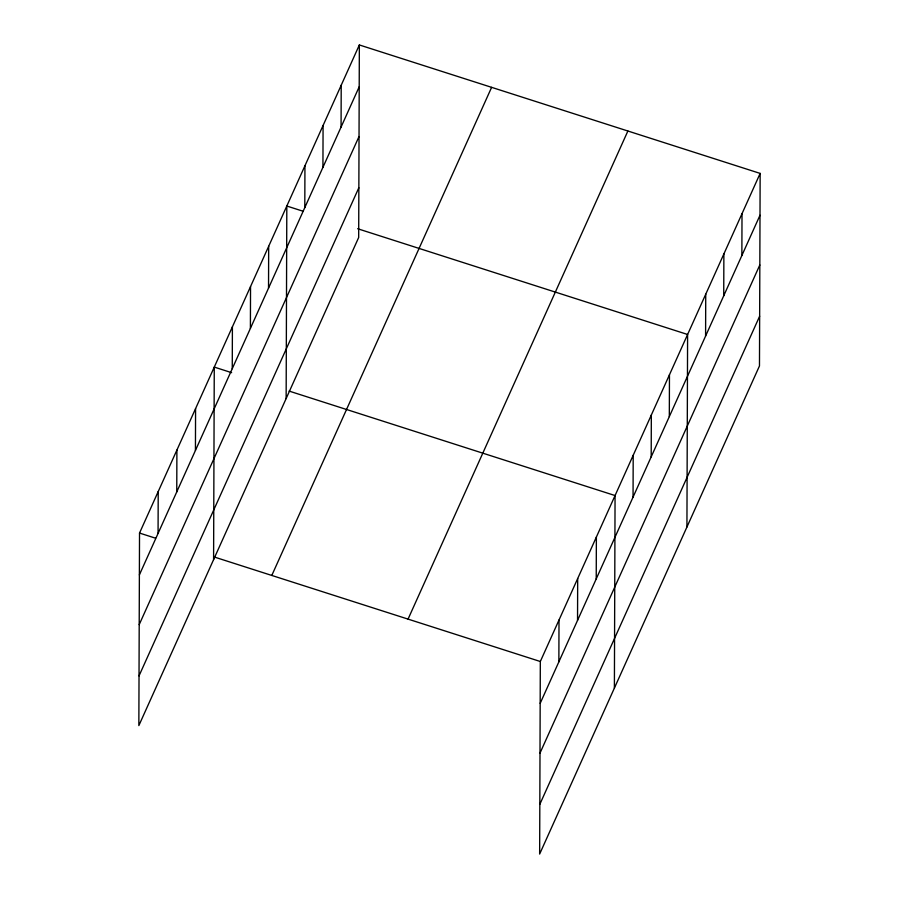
<?xml version="1.0" encoding="UTF-8"?>
<svg xmlns="http://www.w3.org/2000/svg" width="899" height="899" viewBox="0 0 899 899"><rect width="100%" height="100%" fill="white"/><g stroke="black" fill="none" stroke-linecap="round" stroke-linejoin="round"><path stroke-width="1.35" d="M359.353 44.95L139.525 533.062L138.851 725.594L358.679 237.493L359.353 44.95L760.149 173.406L759.475 365.938L539.647 854.05L540.321 661.507L760.149 173.406M158.067 533.41L158.213 491.573M176.755 491.922L176.901 450.084M195.431 450.433L195.577 408.584M213.591 559.639L214.265 367.095L231.639 372.669M232.257 368.669L232.403 326.831M250.394 328.405L250.54 286.567M268.531 288.13L268.677 246.292M286.14 398.56L286.815 206.028L302.839 211.164M304.795 207.59L304.941 165.753M322.932 167.326L323.078 125.489M341.069 127.051L341.215 85.214M558.863 661.866L559.009 620.018M577.54 620.377L577.686 578.529M596.228 578.877L596.374 537.04M614.388 688.095L615.062 495.551L289.085 391.076M633.053 497.125L633.199 455.287M651.191 456.861L651.337 415.023M669.317 416.585L669.463 374.748M686.926 527.016L687.6 334.484L357.611 228.717M705.591 336.046L705.737 294.209M723.729 295.782L723.875 253.945M741.866 255.507L742.012 213.67M139.379 574.899L359.207 86.787M139.21 624.625L359.027 136.524M139.03 675.868L358.847 187.756M271.79 575.45L491.618 87.338M408.056 619.119L627.884 131.018M540.175 703.355L760.003 215.243M540.007 753.081L759.824 264.969M539.827 804.324L759.644 316.212M139.525 533.062L155.561 538.198M214.344 557.032L540.321 661.507"/></g></svg>
